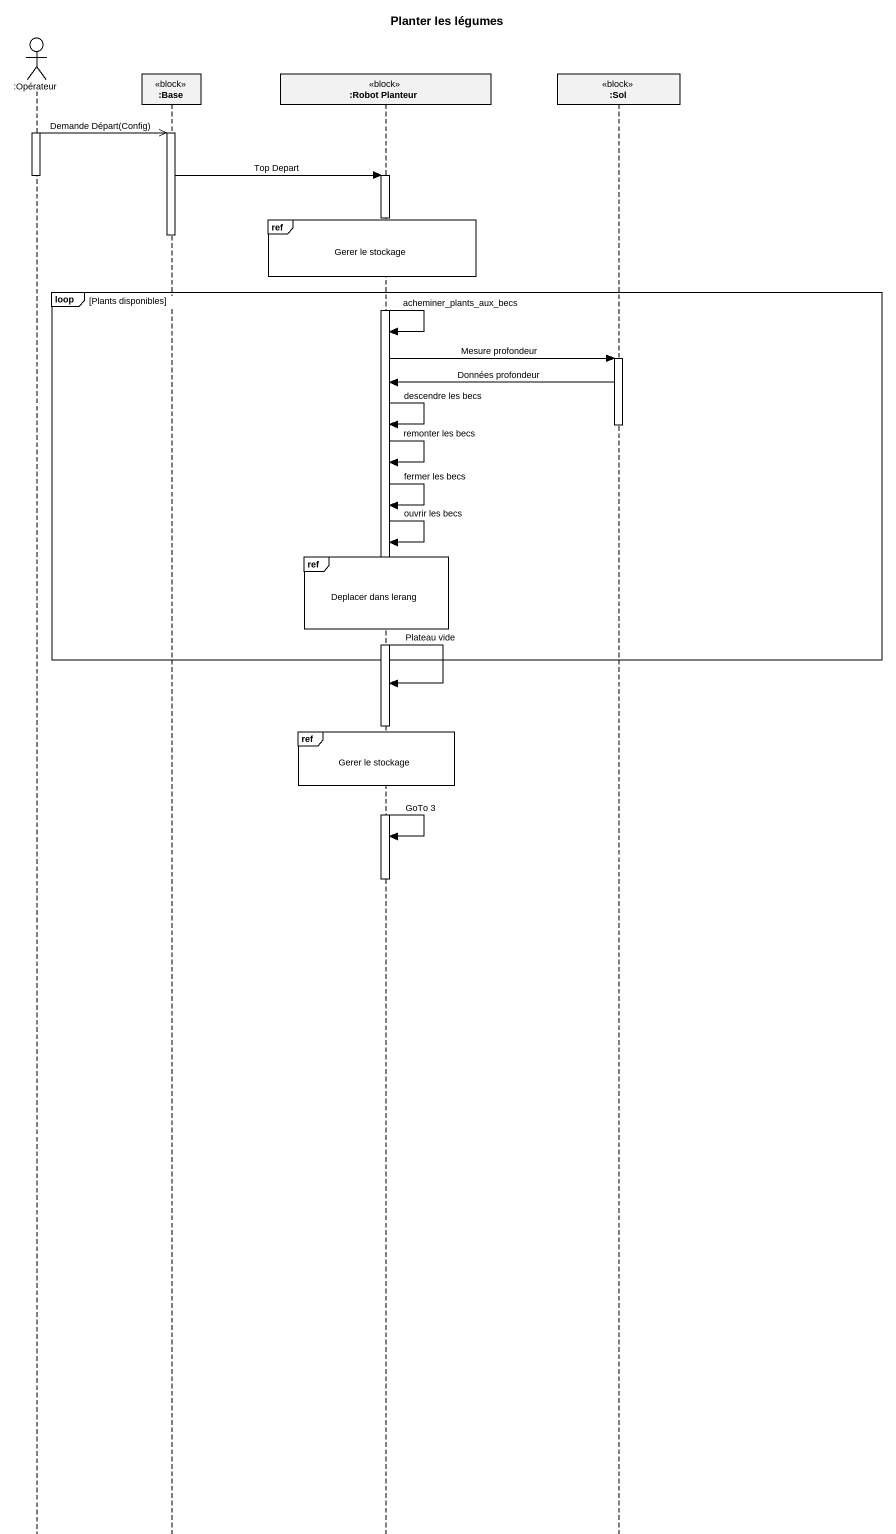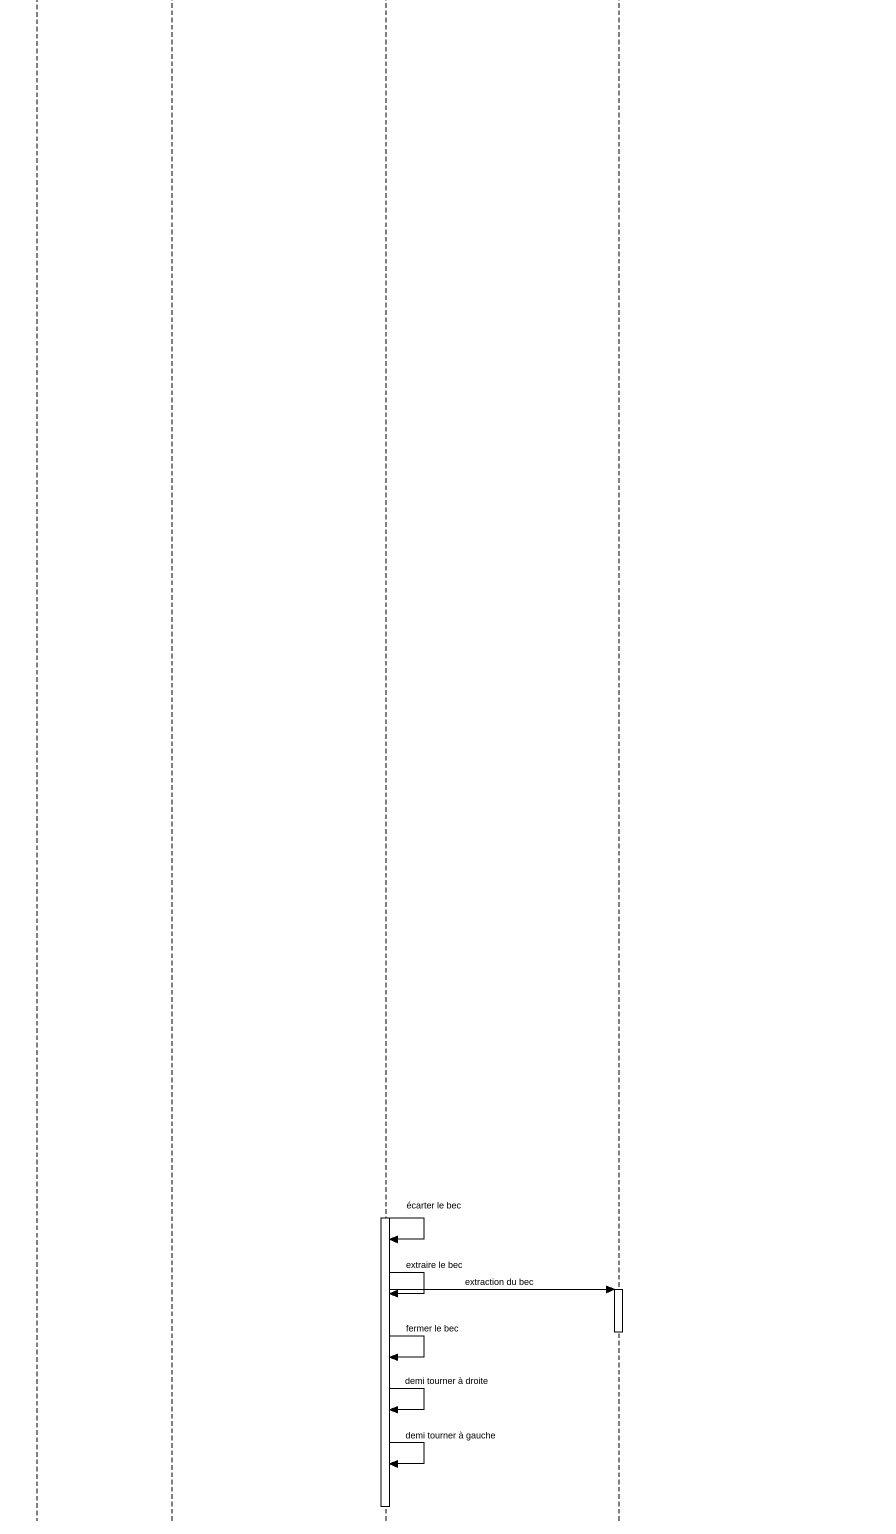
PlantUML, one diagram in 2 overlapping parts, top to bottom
@startuml
title Planter les légumes
hide footbox
actor ":Opérateur" as Opérateur
participant ":Base" as Base <<block>>
participant ":Robot Planteur" as Robot_Planteur <<block>>
participant ":Sol" as Sol <<block>>

activate Opérateur
Opérateur ->> Base : Demande Départ(Config)
activate Base
Base -> Robot_Planteur : Top Depart
activate Robot_Planteur
deactivate Opérateur
ref over Robot_Planteur : Gerer le stockage
deactivate Base
loop Plants disponibles
  Robot_Planteur -> Robot_Planteur : acheminer_plants_aux_becs
  Robot_Planteur -> Sol : Mesure profondeur
  activate Sol
  Sol -> Robot_Planteur : Données profondeur
  Robot_Planteur -> Robot_Planteur : descendre les becs
  deactivate Sol
  Robot_Planteur -> Robot_Planteur : remonter les becs
  Robot_Planteur -> Robot_Planteur : fermer les becs
  Robot_Planteur -> Robot_Planteur : ouvrir les becs
  ref over Robot_Planteur : Deplacer dans lerang
end
Robot_Planteur -> Robot_Planteur : Plateau vide
ref over Robot_Planteur : Gerer le stockage
Robot_Planteur -> Robot_Planteur : GoTo 3
Robot_Planteur -> Robot_Planteur : écarter le bec
Robot_Planteur -> Sol : extraction du bec
activate Sol
Robot_Planteur -> Robot_Planteur : extraire le bec
deactivate Sol
Robot_Planteur -> Robot_Planteur : fermer le bec
Robot_Planteur -> Robot_Planteur : demi tourner à droite
Robot_Planteur -> Robot_Planteur : demi tourner à gauche
deactivate Robot_Planteur
@enduml
